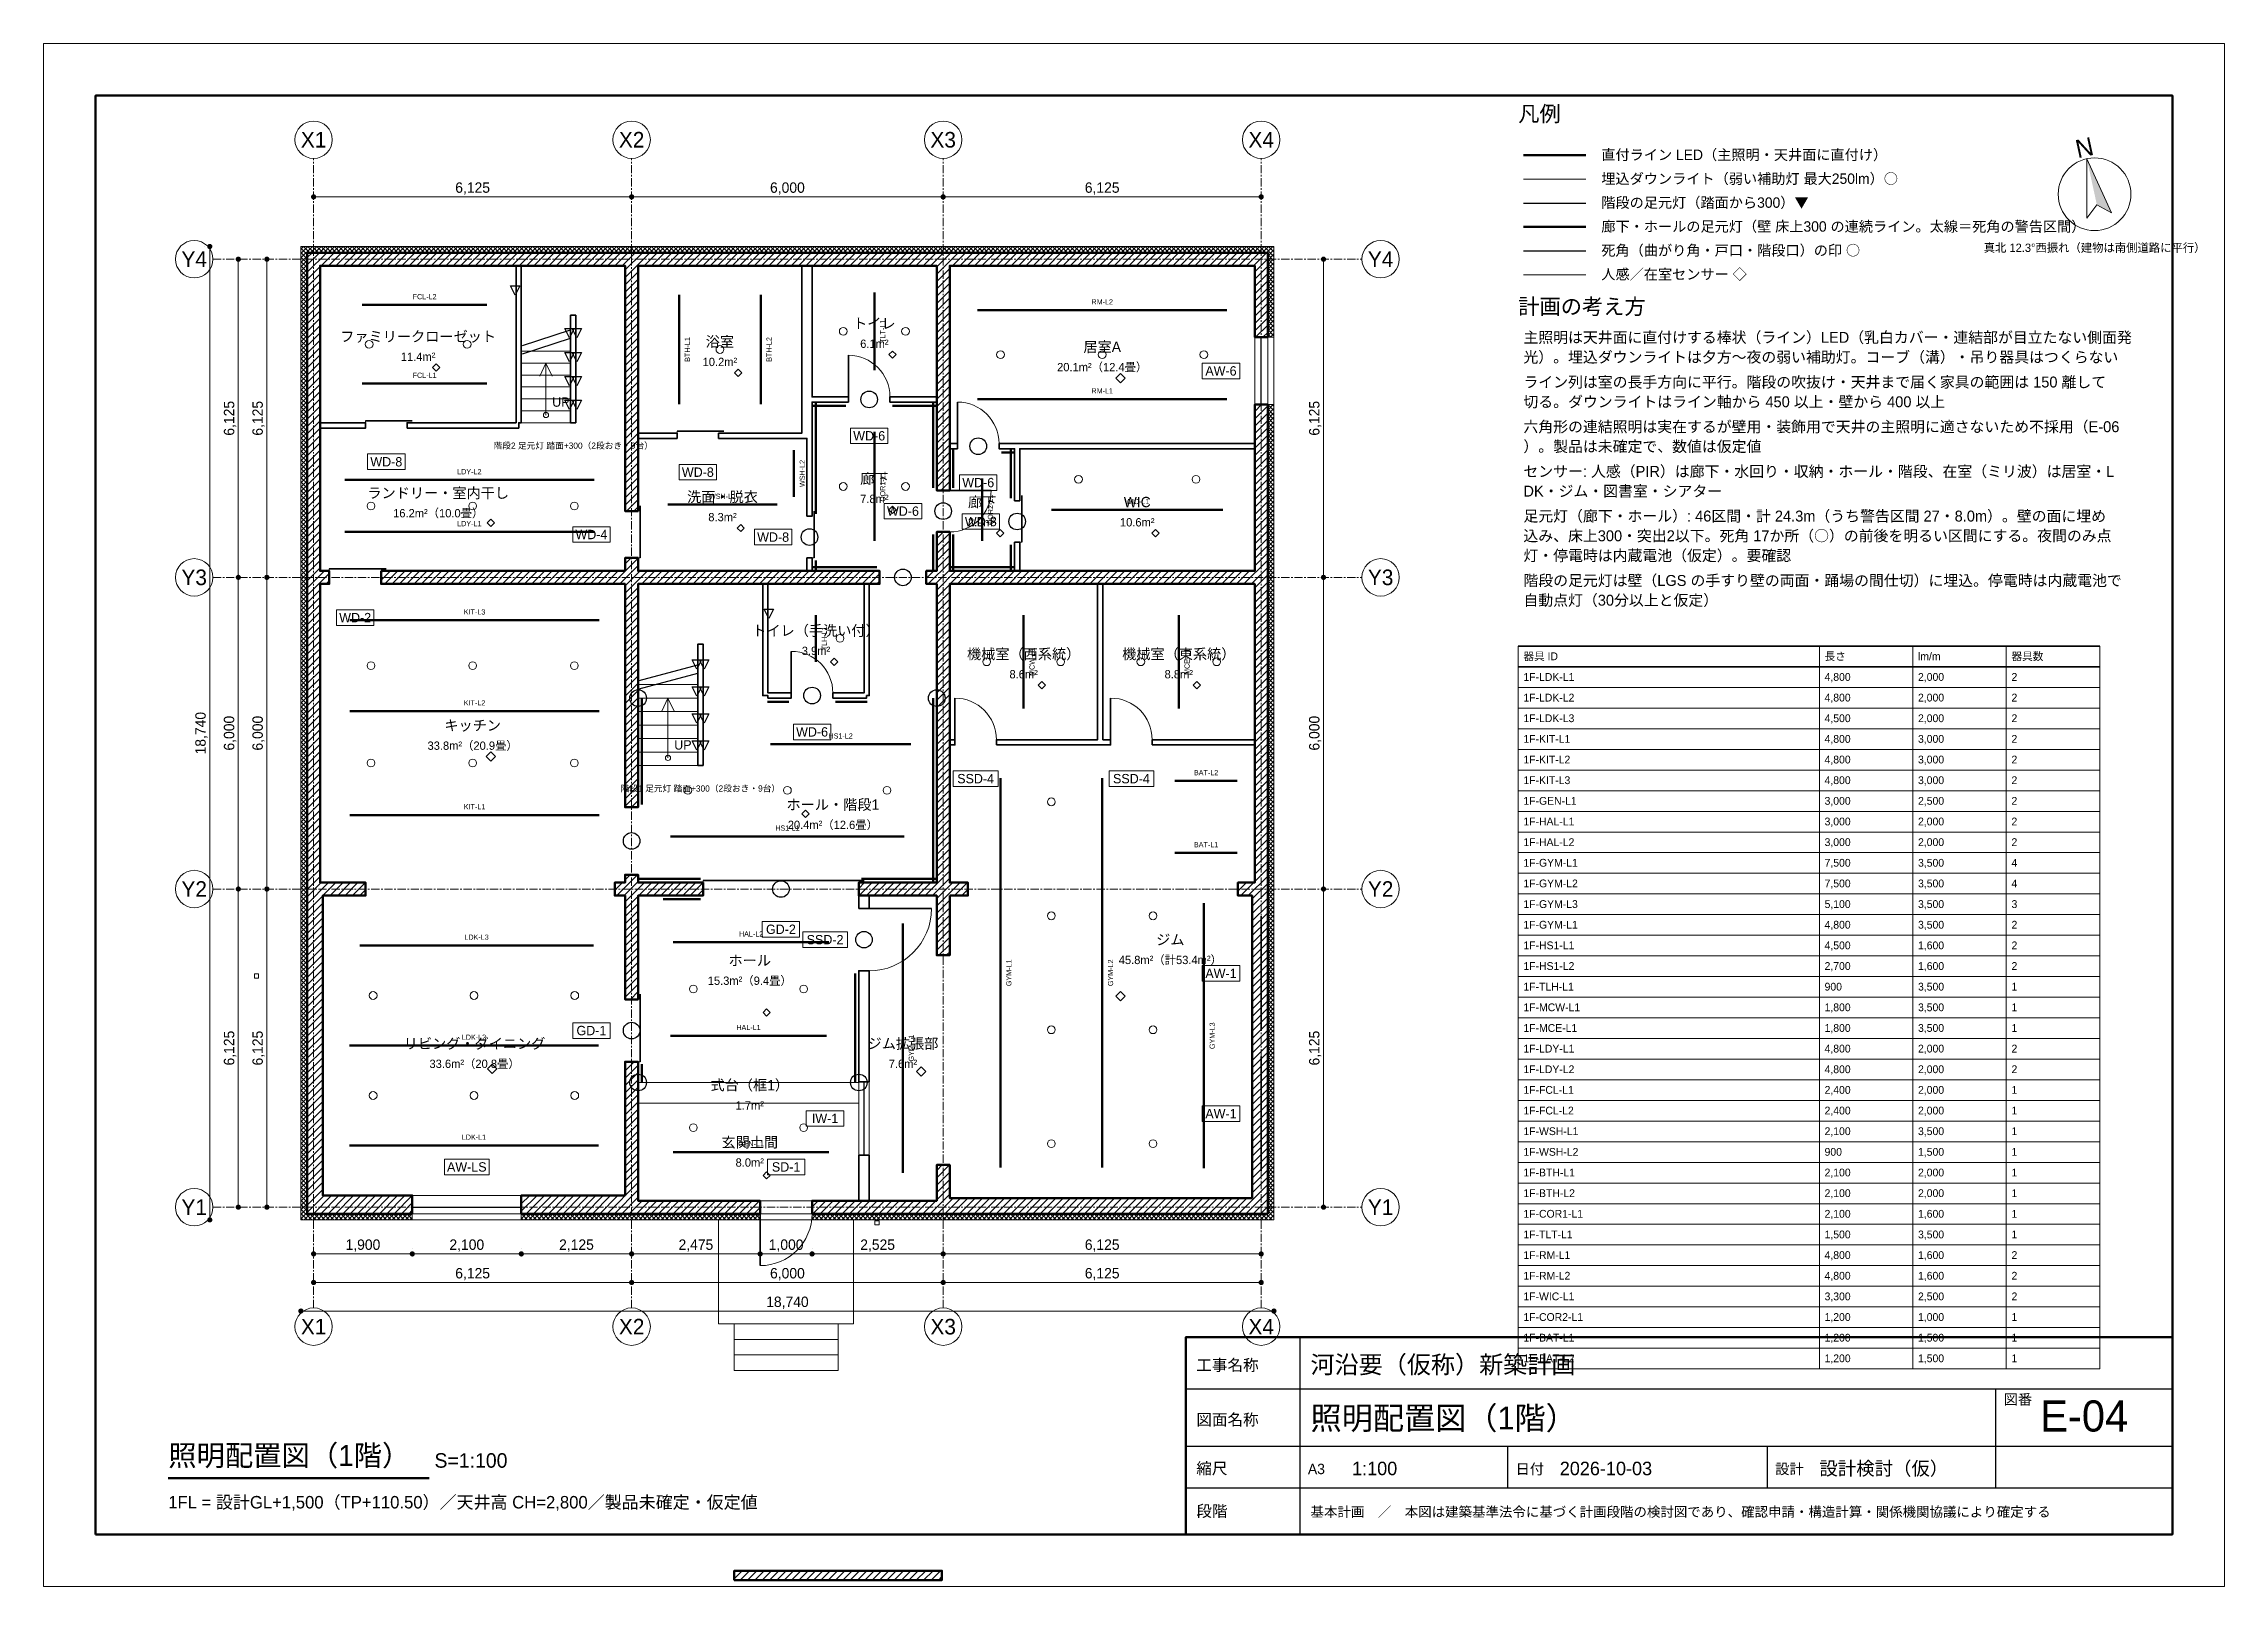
# Model space of a CAD drawing. Header units: millimetres. Extents: x 0 to 42000, y -22900 to 29700.
# Drawn here: x 0 to 42000, y 0 to 29700 of the extents above; entities that cross this region are included whole.
import ezdxf
from ezdxf.enums import TextEntityAlignment as Align

# ---------------------------------------------------------------- set-up
doc = ezdxf.new("R2010")
doc.units = ezdxf.units.MM
doc.header["$LTSCALE"] = 50
doc.linetypes.add('CENTER', pattern=[5.08, 3.175, -0.635, 0.635, -0.635])
for name, color, linetype, lineweight in [('A-CUT', 7, 'Continuous', 50), ('A-CUT-HATCH', 8, 'Continuous', 9), ('A-CUT-INS', 9, 'Continuous', 9), ('A-CUT-LGS', 7, 'Continuous', 35), ('A-DIMS', 7, 'Continuous', 13), ('A-DOOR', 5, 'Continuous', 18), ('A-GLAZ', 5, 'Continuous', 18), ('A-GRID', 1, 'CENTER', 13), ('A-GRID-SYMB', 7, 'Continuous', 18), ('A-HIDDEN', 8, 'Continuous', 13), ('A-ROOM', 7, 'Continuous', 18), ('A-STRS', 7, 'Continuous', 18), ('A-SYMB', 7, 'Continuous', 18), ('A-TEXT', 7, 'Continuous', 18), ('A-VIS', 7, 'Continuous', 18), ('E-FOOT', 6, 'Continuous', 25), ('E-FOOTL', 6, 'Continuous', 50), ('E-LINE', 4, 'Continuous', 70), ('E-LITE', 7, 'Continuous', 18), ('E-SENS', 3, 'Continuous', 18), ('E-WARN', 1, 'Continuous', 25), ('G-FRAME', 7, 'Continuous', 70), ('G-TABLE', 7, 'Continuous', 18), ('G-TITLE', 7, 'Continuous', 25)]:
    doc.layers.add(name, color=color, linetype=linetype, lineweight=lineweight)
doc.styles.add('JP', font='ipag.ttf')
doc.dimstyles.new('JIS', dxfattribs={"dimscale": 100, "dimtxt": 2, "dimasz": 1, "dimexe": 1, "dimexo": 1, "dimgap": 0.6, "dimtad": 1, "dimdec": 0, "dimtxsty": 'JP', "dimblk": 'DOT', "dimcen": 2.5, "dimclrd": 7, "dimclre": 7, "dimclrt": 7, "dimazin": 3, "dimtfac": 1, "dimtmove": 0, "dimatfit": 3, "dimlwd": 13, "dimlwe": 13})

# ---------------------------------------------------------------- blocks, each defined once
blk = doc.blocks.new('_DOT')
at = {"color": 0, "linetype": 'BYBLOCK'}
blk.add_line((-0.5, 0), (-1, 0), dxfattribs=at)
at = {"color": 0, "linetype": 'BYBLOCK', "const_width": 0.5}
blk.add_lwpolyline([(-0.25, 0, 1), (0.25, 0, 1)], format="xyb", close=True, dxfattribs=at)

msp = doc.modelspace()

# ---------------------------------------------------------------- hatches: boundary and pattern name
at = {"layer": 'A-CUT-HATCH'}
h = msp.add_hatch(dxfattribs=at)
h.set_pattern_fill('ANSI31', scale=31.496)
h.paths.add_polyline_path([(5075, 25425), (5075, 25675), (23575, 25675), (23575, 25425), (23575, 24050), (23325, 24050), (23325, 25425), (17450, 25425), (17450, 21100), (17200, 21100), (17200, 25425), (11450, 25425), (11450, 20700), (11200, 20700), (11200, 25425), (5325, 25425), (5325, 19550), (5500, 19550), (5500, 19300), (5325, 19300), (5325, 13550), (6200, 13550), (6200, 13300), (5375, 13300), (5375, 7525), (7100, 7525), (7100, 7425), (7100, 7175), (5075, 7175), (5075, 7425), (5075, 7525)])
h.paths.add_polyline_path([(17450, 13300), (17450, 12150), (17200, 12150), (17200, 13300), (15700, 13300), (15700, 13550), (17200, 13550), (17200, 19300), (17000, 19300), (17000, 19550), (17200, 19550), (17200, 20300), (17450, 20300), (17450, 19550), (23325, 19550), (23325, 22750), (23575, 22750), (23575, 12900), (23575, 10700), (23575, 10200), (23575, 8000), (23575, 7475), (23575, 7425), (23575, 7175), (14800, 7175), (14800, 7425), (17200, 7425), (17200, 8115), (17450, 8115), (17450, 7475), (23275, 7475), (23275, 8000), (23275, 10200), (23275, 10700), (23275, 12900), (23275, 13300), (23000, 13300), (23000, 13550), (23325, 13550), (23325, 19300), (17450, 19300), (17450, 13550), (17800, 13550), (17800, 13300)])
h.paths.add_polyline_path([(13300, 120), (13300, 300), (17300, 300), (17300, 120)])
h.paths.add_polyline_path([(6500, 19550), (11200, 19550), (11200, 19800), (11450, 19800), (11450, 19550), (16100, 19550), (16100, 19300), (11450, 19300), (11450, 15000), (11200, 15000), (11200, 19300), (6500, 19300)])
h.paths.add_polyline_path([(9200, 7175), (9200, 7425), (9200, 7525), (11200, 7525), (11200, 10100), (11450, 10100), (11450, 7425), (13800, 7425), (13800, 7175)])
h.paths.add_polyline_path([(12700, 13550), (12700, 13300), (11450, 13300), (11450, 11300), (11200, 11300), (11200, 13300), (11000, 13300), (11000, 13550), (11200, 13550), (11200, 13700), (11450, 13700), (11450, 13550)])
at = {"layer": 'A-CUT-INS'}
h = msp.add_hatch(dxfattribs=at)
h.set_pattern_fill('ANSI37', scale=18.89764)
h.paths.add_polyline_path([(4955, 25675), (4955, 25795), (23695, 25795), (23695, 25675), (23695, 24050), (23575, 24050), (23575, 25675), (5075, 25675), (5075, 7175), (7100, 7175), (7100, 7055), (4955, 7055), (4955, 7175)])
h.paths.add_polyline_path([(14800, 7175), (23575, 7175), (23575, 8000), (23575, 10200), (23575, 10700), (23575, 12900), (23575, 22750), (23695, 22750), (23695, 12900), (23695, 10700), (23695, 10200), (23695, 8000), (23695, 7175), (23695, 7055), (14800, 7055)])
h.paths.add_polyline_path([(13800, 7175), (13800, 7055), (9200, 7055), (9200, 7175)])
at = {"layer": 'A-SYMB'}
msp.add_hatch(color=7, dxfattribs=at).paths.add_polyline_path([(39351.1, 27484), (39544.7, 26594.8), (39828.7, 26441.7)])

# ---------------------------------------------------------------- linework, layer by layer
at = {"layer": 'A-CUT'}
for points in [[(5075, 25425), (5075, 25675), (23575, 25675), (23575, 25425), (23575, 24050), (23325, 24050), (23325, 25425), (17450, 25425), (17450, 21100), (17200, 21100), (17200, 25425), (11450, 25425), (11450, 20700), (11200, 20700), (11200, 25425), (5325, 25425), (5325, 19550), (5500, 19550), (5500, 19300), (5325, 19300), (5325, 13550), (6200, 13550), (6200, 13300), (5375, 13300), (5375, 7525), (7100, 7525), (7100, 7425), (7100, 7175), (5075, 7175), (5075, 7425), (5075, 7525), (5075, 25425)], [(17450, 13300), (17450, 12150), (17200, 12150), (17200, 13300), (15700, 13300), (15700, 13550), (17200, 13550), (17200, 19300), (17000, 19300), (17000, 19550), (17200, 19550), (17200, 20300), (17450, 20300), (17450, 19550), (23325, 19550), (23325, 22750), (23575, 22750), (23575, 12900), (23575, 10700), (23575, 10200), (23575, 8000), (23575, 7475), (23575, 7425), (23575, 7175), (14800, 7175), (14800, 7425), (17200, 7425), (17200, 8115), (17450, 8115), (17450, 7475), (23275, 7475), (23275, 8000), (23275, 10200), (23275, 10700), (23275, 12900), (23275, 13300), (23000, 13300), (23000, 13550), (23325, 13550), (23325, 19300), (17450, 19300), (17450, 13550), (17800, 13550), (17800, 13300), (17450, 13300)], [(6500, 19550), (11200, 19550), (11200, 19800), (11450, 19800), (11450, 19550), (16100, 19550), (16100, 19300), (11450, 19300), (11450, 15000), (11200, 15000), (11200, 19300), (6500, 19300), (6500, 19550)], [(12700, 13550), (12700, 13300), (11450, 13300), (11450, 11300), (11200, 11300), (11200, 13300), (11000, 13300), (11000, 13550), (11200, 13550), (11200, 13700), (11450, 13700), (11450, 13550), (12700, 13550)], [(9200, 7175), (9200, 7425), (9200, 7525), (11200, 7525), (11200, 10100), (11450, 10100), (11450, 7425), (13800, 7425), (13800, 7175), (9200, 7175)], [(13300, 120), (13300, 300), (17300, 300), (17300, 120), (13300, 120)]]:
    msp.add_lwpolyline(points, dxfattribs=at)
at = {"layer": 'A-CUT-LGS', "lineweight": 18}
for points in [[(4955, 25675), (4955, 25795), (23695, 25795), (23695, 25675), (23695, 24050), (23575, 24050), (23575, 25675), (5075, 25675), (5075, 7175), (7100, 7175), (7100, 7055), (4955, 7055), (4955, 7175), (4955, 25675)], [(14800, 7175), (23575, 7175), (23575, 8000), (23575, 10200), (23575, 10700), (23575, 12900), (23575, 22750), (23695, 22750), (23695, 12900), (23695, 10700), (23695, 10200), (23695, 8000), (23695, 7175), (23695, 7055), (14800, 7055), (14800, 7175)], [(13800, 7175), (13800, 7055), (9200, 7055), (9200, 7175), (13800, 7175)]]:
    msp.add_lwpolyline(points, dxfattribs=at)
at = {"layer": 'A-CUT-LGS'}
for points in [[(7000, 22300), (7000, 22400), (9100, 22400), (9100, 25425), (9200, 25425), (9200, 22400), (9150, 22400), (9150, 22300), (7000, 22300)], [(14700, 20600), (14700, 22100), (13000, 22100), (13000, 22200), (14600, 22200), (14600, 25425), (14800, 25425), (14800, 22900), (15500, 22900), (15500, 22800), (14800, 22800), (14800, 22150), (14800, 20600), (14700, 20600)], [(10150, 22400), (10150, 24470), (10250, 24470), (10250, 22400), (10150, 22400)], [(16300, 22800), (16300, 22900), (17200, 22900), (17200, 22800), (16300, 22800)], [(5325, 22300), (5325, 22400), (6200, 22400), (6200, 22300), (5325, 22300)], [(12200, 22100), (11450, 22100), (11450, 22200), (12200, 22200), (12200, 22100)], [(17450, 21900), (17450, 22000), (17600, 22000), (17600, 21900), (17450, 21900)], [(23325, 22000), (23325, 21900), (18800, 21900), (18800, 20900), (18700, 20900), (18700, 21900), (18400, 21900), (18400, 22000), (23325, 22000)], [(14700, 19550), (14700, 19800), (14800, 19800), (14800, 19550), (14700, 19550)], [(18700, 19550), (18700, 20100), (18800, 20100), (18800, 19550), (18700, 19550)], [(13950, 17100), (13950, 17150), (13850, 17150), (13850, 19300), (13950, 19300), (13950, 17200), (14400, 17200), (14400, 17100), (13950, 17100)], [(15200, 17100), (15200, 17200), (15800, 17200), (15800, 19300), (15900, 19300), (15900, 17150), (15850, 17150), (15850, 17100), (15200, 17100)], [(18350, 16200), (18350, 16300), (20300, 16300), (20300, 19300), (20400, 19300), (20400, 16300), (20550, 16300), (20550, 16200), (18350, 16200)], [(12700, 15800), (12600, 15800), (12600, 18140), (12700, 18140), (12700, 15800)], [(17450, 16200), (17450, 16300), (17550, 16300), (17550, 16200), (17450, 16200)], [(21350, 16200), (21350, 16300), (23325, 16300), (23325, 16200), (21350, 16200)], [(15700, 13050), (15700, 13300), (15900, 13300), (15900, 13050), (15700, 13050)], [(15700, 9715), (15700, 11850), (15900, 11850), (15900, 9715), (15700, 9715)], [(15700, 7425), (15700, 8300), (15900, 8300), (15900, 7425), (15700, 7425)]]:
    msp.add_lwpolyline(points, dxfattribs=at)
at = {"layer": 'A-DOOR', "lineweight": 35}
for p, q in [((15500, 22900), (15500, 23700)), ((17600, 22000), (17600, 22800)), ((17450, 21100), (18250, 21100)), ((14400, 17200), (14400, 18000)), ((17550, 16300), (17550, 17100)), ((20550, 16300), (20550, 17100)), ((15900, 13050), (17100, 13050)), ((13800, 7175), (13800, 6175))]:
    msp.add_line(p, q, dxfattribs=at)
at = {"layer": 'A-DOOR'}
for p, q in [((6200, 22440), (6200, 22300)), ((12200, 22240), (12200, 22100)), ((11490, 19800), (11200, 19800)), ((14840, 19800), (14700, 19800)), ((18840, 20100), (18700, 20100)), ((5500, 19590), (5500, 19300)), ((12700, 13590), (12700, 13300)), ((11490, 10100), (11200, 10100))]:
    msp.add_line(p, q, dxfattribs=at)
at = {"layer": 'A-DOOR', "lineweight": 35}
for points in [[(6200, 22440), (7100, 22440)], [(12200, 22240), (13100, 22240)], [(18840, 20100), (18840, 21000)], [(11490, 19800), (11490, 20800)], [(14840, 19800), (14840, 20700)], [(5500, 19590), (6600, 19590)], [(12700, 13590), (15800, 13590)], [(11490, 10100), (11490, 11400)]]:
    msp.add_lwpolyline(points, dxfattribs=at)
at = {"layer": 'A-DOOR'}
for points in [[(4060, 11710), (4060, 11790), (4140, 11790), (4140, 11710), (4060, 11710)], [(16010, 6960), (16010, 7040), (16090, 7040), (16090, 6960), (16010, 6960)]]:
    msp.add_lwpolyline(points, dxfattribs=at)
for centre, radius, start, end in [((15500, 22900), 800, 0, 90), ((17600, 22000), 800, 0, 90), ((17450, 21100), 800, 270, 0), ((14400, 17200), 800, 0, 90), ((17550, 16300), 800, 0, 90), ((20550, 16300), 800, 0, 90), ((15900, 13050), 1200, 270, 0), ((13800, 7175), 1000, 270, 0)]:
    msp.add_arc(centre, radius, start, end, dxfattribs=at)
at = {"layer": 'A-GLAZ', "lineweight": 25}
for points in [[(23450, 22750), (23450, 24050)], [(15800, 8300), (15800, 9715)], [(7100, 7300), (9200, 7300)]]:
    msp.add_lwpolyline(points, dxfattribs=at)
at = {"layer": 'A-GRID'}
for p, q in [((5200, 5360), (5200, 27490)), ((11325, 5360), (11325, 27490)), ((17325, 5360), (17325, 27490)), ((23450, 5360), (23450, 27490)), ((3260, 25550), (25390, 25550)), ((3260, 19425), (25390, 19425)), ((3260, 13425), (25390, 13425)), ((3260, 7300), (25390, 7300))]:
    msp.add_line(p, q, dxfattribs=at)
at = {"layer": 'A-GRID-SYMB'}
for centre in [(5200, 27850), (11325, 27850), (17325, 27850), (23450, 27850), (2900, 25550), (25750, 25550), (2900, 19425), (25750, 19425), (2900, 13425), (25750, 13425), (2900, 7300), (25750, 7300), (5200, 5000), (11325, 5000), (17325, 5000), (23450, 5000)]:
    msp.add_circle(centre, 360, dxfattribs=at)
at = {"layer": 'A-HIDDEN', "lineweight": 35}
for p, q in [((23450, 10700), (23450, 12900)), ((23450, 8000), (23450, 10200))]:
    msp.add_line(p, q, dxfattribs=at)
at = {"layer": 'A-STRS', "lineweight": 25}
for p, q in [((9220, 23890), (10150, 24190)), ((9220, 23730), (10150, 24030)), ((11470, 17440), (12600, 17740)), ((11470, 17280), (12600, 17580))]:
    msp.add_line(p, q, dxfattribs=at)
at = {"layer": 'A-STRS'}
for points in [[(9200, 23780), (10150, 23780), (10150, 23550), (9200, 23550), (9200, 23780)], [(9200, 23550), (10150, 23550), (10150, 23320), (9200, 23320), (9200, 23550)], [(9555, 23300), (9675, 23550), (9795, 23300)], [(9675, 22550), (9675, 23550)], [(9200, 23320), (10150, 23320), (10150, 23090), (9200, 23090), (9200, 23320)], [(9200, 23090), (10150, 23090), (10150, 22860), (9200, 22860), (9200, 23090)], [(9200, 22860), (10150, 22860), (10150, 22630), (9200, 22630), (9200, 22860)], [(9200, 22630), (10150, 22630), (10150, 22400), (9200, 22400), (9200, 22630)], [(11450, 17360), (12600, 17360), (12600, 17100), (11450, 17100), (11450, 17360)], [(11450, 17100), (12600, 17100), (12600, 16840), (11450, 16840), (11450, 17100)], [(11450, 16840), (12600, 16840), (12600, 16580), (11450, 16580), (11450, 16840)], [(11905, 16850), (12025, 17100), (12145, 16850)], [(12025, 15950), (12025, 17100)], [(11450, 16580), (12600, 16580), (12600, 16320), (11450, 16320), (11450, 16580)], [(11450, 16320), (12600, 16320), (12600, 16060), (11450, 16060), (11450, 16320)], [(11450, 16060), (12600, 16060), (12600, 15800), (11450, 15800), (11450, 16060)], [(13000, 5055), (13000, 7055), (13800, 7055), (14800, 7055), (15600, 7055), (15600, 5055), (13000, 5055)], [(13300, 4755), (13300, 5055), (15300, 5055), (15300, 4755), (13300, 4755)], [(13300, 4455), (13300, 4755), (15300, 4755), (15300, 4455), (13300, 4455)], [(13300, 4155), (13300, 4455), (15300, 4455), (15300, 4155), (13300, 4155)]]:
    msp.add_lwpolyline(points, dxfattribs=at)
for centre in [(9675, 22550), (12025, 15950)]:
    msp.add_circle(centre, 50, dxfattribs=at)
at = {"layer": 'A-SYMB', "lineweight": 50}
msp.add_line((2400, 2080), (7428, 2080), dxfattribs=at)
at = {"layer": 'A-SYMB'}
msp.add_lwpolyline([(39351.1, 27484), (39349.9, 26337.5), (39544.7, 26594.8), (39828.7, 26441.7)], close=True, dxfattribs=at)
msp.add_circle((39500, 26800), 700, dxfattribs=at)
at = {"layer": 'A-TEXT'}
for points in [[(22314.2, 23250), (23035.8, 23250), (23035.8, 23550), (22314.2, 23550)], [(15539.2, 22000), (16260.8, 22000), (16260.8, 22300), (15539.2, 22300)], [(6239.2, 21500), (6960.8, 21500), (6960.8, 21800), (6239.2, 21800)], [(12239.2, 21300), (12960.8, 21300), (12960.8, 21600), (12239.2, 21600)], [(17639.2, 21100), (18360.8, 21100), (18360.8, 21400), (17639.2, 21400)], [(16189.2, 20550), (16910.8, 20550), (16910.8, 20850), (16189.2, 20850)], [(17689.2, 20350), (18410.8, 20350), (18410.8, 20650), (17689.2, 20650)], [(10189.2, 20100), (10910.8, 20100), (10910.8, 20400), (10189.2, 20400)], [(13689.2, 20050), (14410.8, 20050), (14410.8, 20350), (13689.2, 20350)], [(5639.2, 18500), (6360.8, 18500), (6360.8, 18800), (5639.2, 18800)], [(14439.2, 16300), (15160.8, 16300), (15160.8, 16600), (14439.2, 16600)], [(17519, 15400), (18381, 15400), (18381, 15700), (17519, 15700)], [(20519, 15400), (21381, 15400), (21381, 15700), (20519, 15700)], [(13839.2, 12500), (14560.8, 12500), (14560.8, 12800), (13839.2, 12800)], [(14619, 12300), (15481, 12300), (15481, 12600), (14619, 12600)], [(22314.2, 11650), (23035.8, 11650), (23035.8, 11950), (22314.2, 11950)], [(10189.2, 10550), (10910.8, 10550), (10910.8, 10850), (10189.2, 10850)], [(22314.2, 8950), (23035.8, 8950), (23035.8, 9250), (22314.2, 9250)], [(14689.2, 8857.5), (15410.8, 8857.5), (15410.8, 9157.5), (14689.2, 9157.5)], [(7719, 7925), (8581, 7925), (8581, 8225), (7719, 8225)], [(13939.2, 7925), (14660.8, 7925), (14660.8, 8225), (13939.2, 8225)]]:
    msp.add_lwpolyline(points, close=True, dxfattribs=at)
at = {"layer": 'A-VIS'}
for points in [[(23325, 22750), (23325, 24050), (23575, 24050), (23575, 22750), (23325, 22750)], [(23575, 22750), (23575, 24050), (23695, 24050), (23695, 22750), (23575, 22750)], [(15700, 9700.5), (15700, 9700), (11450, 9700), (11450, 9700.5)], [(11450, 9300), (11450, 9700), (15700, 9700), (15700, 9300), (11450, 9300)], [(15700, 8300), (15700, 9715), (15900, 9715), (15900, 8300), (15700, 8300)], [(14800, 7425), (13800, 7425), (11450, 7425), (11450, 9300), (15700, 9300), (15700, 8300), (15700, 7425), (14800, 7425)], [(7100, 7175), (7100, 7425), (7100, 7525), (9200, 7525), (9200, 7425), (9200, 7175), (7100, 7175)], [(7100, 7055), (7100, 7175), (9200, 7175), (9200, 7055), (7100, 7055)], [(13800, 7424.5), (13800, 7425), (14800, 7425), (14800, 7424.5)], [(14800, 7175.5), (14800, 7175), (13800, 7175), (13800, 7175.5)], [(13800, 7174.5), (13800, 7175), (14800, 7175), (14800, 7174.5)], [(14800, 7055.5), (14800, 7055), (13800, 7055), (13800, 7055.5)]]:
    msp.add_lwpolyline(points, dxfattribs=at)
at = {"layer": 'E-FOOT'}
msp.add_line((28500, 26630), (29700, 26630), dxfattribs=at)
for points in [[(8990, 25037.5), (9170, 25037.5), (9080, 24857.5)], [(10040, 24215), (10220, 24215), (10130, 24035)], [(10180, 24215), (10360, 24215), (10270, 24035)], [(10040, 23755), (10220, 23755), (10130, 23575)], [(10180, 23755), (10360, 23755), (10270, 23575)], [(10040, 23295), (10220, 23295), (10130, 23115)], [(10180, 23295), (10360, 23295), (10270, 23115)], [(10040, 22835), (10220, 22835), (10130, 22655)], [(10180, 22835), (10360, 22835), (10270, 22655)], [(13880, 18810), (14060, 18810), (13970, 18630)], [(12490, 17840), (12670, 17840), (12580, 17660)], [(12630, 17840), (12810, 17840), (12720, 17660)], [(12490, 17320), (12670, 17320), (12580, 17140)], [(12630, 17320), (12810, 17320), (12720, 17140)], [(12490, 16800), (12670, 16800), (12580, 16620)], [(12630, 16800), (12810, 16800), (12720, 16620)], [(12490, 16280), (12670, 16280), (12580, 16100)], [(12630, 16280), (12810, 16280), (12720, 16100)]]:
    msp.add_lwpolyline(points, close=True, dxfattribs=at)
at = {"layer": 'E-FOOTL'}
msp.add_line((28500, 26170), (29700, 26170), dxfattribs=at)
at = {"layer": 'E-FOOTL', "lineweight": 50}
for points in [[(14800, 22730), (15202, 22730)], [(14870, 20898), (14870, 22800)], [(16598, 22730), (17200, 22730)], [(17130, 21388), (17130, 22800)], [(18630, 21198), (18630, 21900)], [(17520, 21388), (17520, 21518)], [(17130, 19798), (17130, 20012)], [(17520, 19550), (17520, 20012)], [(18630, 19550), (18630, 19802)], [(15009, 19620), (15811, 19620)], [(17450, 19620), (18700, 19620)], [(13942, 17030), (14102, 17030)], [(15498, 17030), (15858, 17030)], [(11520, 15291), (11520, 16500)], [(17130, 13550), (17130, 16500)], [(11836, 13620), (12406, 13620)], [(15994, 13620), (17200, 13620)], [(11930, 13230), (12406, 13230)], [(15630, 10300), (15630, 11556)]]:
    msp.add_lwpolyline(points, dxfattribs=at)
at = {"layer": 'E-FOOTL', "lineweight": 100}
for points in [[(15202, 22730), (15450, 22730)], [(16350, 22730), (16598, 22730)], [(17520, 21518), (17520, 21900)], [(18450, 21830), (18698, 21830)], [(17130, 21150), (17130, 21388)], [(17520, 21150), (17520, 21388)], [(18630, 20950), (18630, 21198)], [(14870, 20650), (14870, 20898)], [(17130, 20012), (17130, 20250)], [(17520, 20012), (17520, 20250)], [(14870, 19550), (14870, 19750)], [(17130, 19550), (17130, 19798)], [(18630, 19802), (18630, 20050)], [(14800, 19620), (15009, 19620)], [(15811, 19620), (16050, 19620)], [(11520, 16500), (11520, 17100)], [(14102, 17030), (14350, 17030)], [(15250, 17030), (15498, 17030)], [(17130, 16500), (17130, 17100)], [(11520, 15050), (11520, 15291)], [(11450, 13620), (11836, 13620)], [(12406, 13620), (12650, 13620)], [(15750, 13620), (15994, 13620)], [(12406, 13230), (12650, 13230)], [(15630, 11556), (15630, 11800)], [(15630, 9700), (15630, 10300)], [(11520, 9700), (11520, 10050)]]:
    msp.add_lwpolyline(points, dxfattribs=at)
at = {"layer": 'E-LINE'}
msp.add_line((28500, 27550), (29700, 27550), dxfattribs=at)
at = {"layer": 'E-LINE', "lineweight": 70}
for points in [[(12238, 22762), (12238, 24862)], [(13812, 22762), (13812, 24862)], [(16000, 23412), (16000, 24912)], [(6138, 24669), (8538, 24669)], [(17988, 24569), (22788, 24569)], [(6138, 23156), (8538, 23156)], [(17988, 22856), (22788, 22856)], [(14450, 20975), (14450, 21875)], [(16000, 20125), (16000, 22225)], [(5800, 21300), (10600, 21300)], [(18075, 20125), (18075, 21325)], [(12025, 20825), (14125, 20825)], [(19412, 20725), (22712, 20725)], [(5800, 20300), (10600, 20300)], [(5900, 18600), (10700, 18600)], [(14875, 17800), (14875, 18700)], [(18875, 16900), (18875, 18700)], [(21862, 16900), (21862, 18700)], [(5900, 16850), (10700, 16850)], [(14000, 16212), (16700, 16212)], [(18429, 8062), (18429, 15562)], [(20388, 8062), (20388, 15562)], [(21788, 15506), (22988, 15506)], [(5900, 14850), (10700, 14850)], [(12075, 14438), (16575, 14438)], [(21788, 14119), (22988, 14119)], [(22346, 8050), (22346, 13150)], [(16550, 7962), (16550, 12762)], [(6088, 12338), (10588, 12338)], [(12125, 12400), (15125, 12400)], [(12075, 10600), (15075, 10600)], [(5888, 10412), (10688, 10412)], [(5888, 8488), (10688, 8488)], [(12125, 8362), (15125, 8362)]]:
    msp.add_lwpolyline(points, dxfattribs=at)
at = {"layer": 'E-LITE'}
msp.add_line((28500, 27090), (29700, 27090), dxfattribs=at)
for centre in [(6268.8, 23912.5), (8156.2, 23912.5), (15400, 24162.5), (16600, 24162.5), (13025, 23812.5), (18429.2, 23712.5), (20387.5, 23712.5), (22345.8, 23712.5), (15400, 21175), (16600, 21175), (19931.2, 21312.5), (22193.8, 21312.5), (6304.2, 20800), (8262.5, 20800), (10220.8, 20800), (15337.5, 18250), (6304.2, 17725), (8262.5, 17725), (10220.8, 17725), (18162.5, 17800), (19587.5, 17800), (21130.8, 17800), (22593.2, 17800), (6304.2, 15850), (8262.5, 15850), (10220.8, 15850), (12408.3, 15325), (14325, 15325), (16241.7, 15325), (19408.5, 15103.1), (19408.5, 12909.4), (21367, 12909.4), (6345.8, 11375), (8287.5, 11375), (10229.2, 11375), (12512.5, 11500), (14637.5, 11500), (19408.5, 10715.6), (21367, 10715.6), (6345.8, 9450), (8287.5, 9450), (10229.2, 9450), (12512.5, 8830.8), (14637.5, 8830.8), (19408.5, 8521.9), (21367, 8521.9)]:
    msp.add_circle(centre, 75, dxfattribs=at)
at = {"layer": 'E-SENS'}
msp.add_line((28500, 25250), (29700, 25250), dxfattribs=at)
for points in [[(7562.5, 23532.5), (7632.5, 23462.5), (7562.5, 23392.5), (7492.5, 23462.5)], [(16350, 23782.5), (16420, 23712.5), (16350, 23642.5), (16280, 23712.5)], [(13375, 23432.5), (13445, 23362.5), (13375, 23292.5), (13305, 23362.5)], [(20737.5, 23352.5), (20827.5, 23262.5), (20737.5, 23172.5), (20647.5, 23262.5)], [(16350, 20795), (16420, 20725), (16350, 20655), (16280, 20725)], [(8612.5, 20545), (8682.5, 20475), (8612.5, 20405), (8542.5, 20475)], [(13425, 20445), (13495, 20375), (13425, 20305), (13355, 20375)], [(18425, 20345), (18495, 20275), (18425, 20205), (18355, 20275)], [(21412.5, 20345), (21482.5, 20275), (21412.5, 20205), (21342.5, 20275)], [(15225, 17870), (15295, 17800), (15225, 17730), (15155, 17800)], [(19225, 17420), (19295, 17350), (19225, 17280), (19155, 17350)], [(22212.5, 17420), (22282.5, 17350), (22212.5, 17280), (22142.5, 17350)], [(8612.5, 16065), (8702.5, 15975), (8612.5, 15885), (8522.5, 15975)], [(14675, 14945), (14745, 14875), (14675, 14805), (14605, 14875)], [(20737.5, 11452.5), (20827.5, 11362.5), (20737.5, 11272.5), (20647.5, 11362.5)], [(13925, 11120), (13995, 11050), (13925, 10980), (13855, 11050)], [(8637.5, 10052.5), (8727.5, 9962.5), (8637.5, 9872.5), (8547.5, 9962.5)], [(16900, 10002.5), (16990, 9912.5), (16900, 9822.5), (16810, 9912.5)], [(13925, 7982.5), (13995, 7912.5), (13925, 7842.5), (13855, 7912.5)]]:
    msp.add_lwpolyline(points, close=True, dxfattribs=at)
at = {"layer": 'E-WARN'}
msp.add_line((28500, 25710), (29700, 25710), dxfattribs=at)
for centre in [(15900, 22850), (18000, 21950), (17325, 20700), (17325, 20700), (18750, 20500), (14750, 20200), (16550, 19425), (11450, 17100), (14800, 17150), (17200, 17100), (11325, 14350), (14200, 13425), (14200, 13425), (15800, 12450), (11325, 10700), (11450, 9700), (15700, 9700)]:
    msp.add_circle(centre, 160, dxfattribs=at)
at = {"layer": 'G-FRAME', "lineweight": 0}
msp.add_lwpolyline([(0, 0), (42000, 0), (42000, 29700), (0, 29700)], close=True, dxfattribs=at)
at = {"layer": 'G-FRAME'}
msp.add_lwpolyline([(1000, 1000), (41000, 1000), (41000, 28700), (1000, 28700)], close=True, dxfattribs=at)
at = {"layer": 'G-TABLE', "lineweight": 35}
for points in [[(28400, 18100), (39600, 18100)], [(28400, 17702.5), (39600, 17702.5)]]:
    msp.add_lwpolyline(points, dxfattribs=at)
at = {"layer": 'G-TABLE'}
for points in [[(28400, 18100), (28400, 4187.5)], [(34200, 18100), (34200, 4187.5)], [(36000, 18100), (36000, 4187.5)], [(37800, 18100), (37800, 4187.5)], [(39600, 18100), (39600, 4187.5)]]:
    msp.add_lwpolyline(points, dxfattribs=at)
at = {"layer": 'G-TABLE', "lineweight": 18}
for points in [[(28400, 17305), (39600, 17305)], [(28400, 16907.5), (39600, 16907.5)], [(28400, 16510), (39600, 16510)], [(28400, 16112.5), (39600, 16112.5)], [(28400, 15715), (39600, 15715)], [(28400, 15317.5), (39600, 15317.5)], [(28400, 14920), (39600, 14920)], [(28400, 14522.5), (39600, 14522.5)], [(28400, 14125), (39600, 14125)], [(28400, 13727.5), (39600, 13727.5)], [(28400, 13330), (39600, 13330)], [(28400, 12932.5), (39600, 12932.5)], [(28400, 12535), (39600, 12535)], [(28400, 12137.5), (39600, 12137.5)], [(28400, 11740), (39600, 11740)], [(28400, 11342.5), (39600, 11342.5)], [(28400, 10945), (39600, 10945)], [(28400, 10547.5), (39600, 10547.5)], [(28400, 10150), (39600, 10150)], [(28400, 9752.5), (39600, 9752.5)], [(28400, 9355), (39600, 9355)], [(28400, 8957.5), (39600, 8957.5)], [(28400, 8560), (39600, 8560)], [(28400, 8162.5), (39600, 8162.5)], [(28400, 7765), (39600, 7765)], [(28400, 7367.5), (39600, 7367.5)], [(28400, 6970), (39600, 6970)], [(28400, 6572.5), (39600, 6572.5)], [(28400, 6175), (39600, 6175)], [(28400, 5777.5), (39600, 5777.5)], [(28400, 5380), (39600, 5380)], [(28400, 4982.5), (39600, 4982.5)], [(28400, 4585), (39600, 4585)], [(28400, 4187.5), (39600, 4187.5)]]:
    msp.add_lwpolyline(points, dxfattribs=at)
at = {"layer": 'G-TITLE'}
for p, q in [((24200, 1000), (24200, 4800)), ((22000, 3800), (41000, 3800)), ((37600, 1900), (37600, 3800)), ((22000, 2700), (41000, 2700)), ((24200, 1900), (24200, 2700)), ((28200, 1900), (28200, 2700)), ((33200, 1900), (33200, 2700)), ((22000, 1900), (41000, 1900))]:
    msp.add_line(p, q, dxfattribs=at)
at = {"layer": 'G-TITLE', "lineweight": 50}
msp.add_lwpolyline([(22000, 1000), (41000, 1000), (41000, 4800), (22000, 4800)], close=True, dxfattribs=at)

# ---------------------------------------------------------------- texts
at = {"layer": 'A-GRID-SYMB', "style": 'JP'}
for s, p in [('X1', (5200, 27850)), ('X2', (11325, 27850)), ('X3', (17325, 27850)), ('X4', (23450, 27850)), ('Y4', (2900, 25550)), ('Y4', (25750, 25550)), ('Y3', (2900, 19425)), ('Y3', (25750, 19425)), ('Y2', (2900, 13425)), ('Y2', (25750, 13425)), ('Y1', (2900, 7300)), ('Y1', (25750, 7300)), ('X1', (5200, 5000)), ('X2', (11325, 5000)), ('X3', (17325, 5000)), ('X4', (23450, 5000))]:
    msp.add_text(s, height=300, dxfattribs=at).set_placement(p, align=Align.MIDDLE_CENTER)
at = {"layer": 'A-ROOM', "style": 'JP'}
for s, height, p in [('トイレ', 200, (16000, 24312.5)), ('ファミリークローゼット', 200, (7212.5, 24062.5)), ('浴室', 200, (13025, 23962.5)), ('6.1m²', 160, (16000, 23922.5)), ('居室A', 200, (20387.5, 23862.5)), ('11.4m²', 160, (7212.5, 23672.5)), ('10.2m²', 160, (13025, 23572.5)), ('20.1m²（12.4畳）', 160, (20387.5, 23472.5)), ('廊下', 200, (16000, 21325)), ('ランドリー・室内干し', 200, (7600, 21050)), ('洗面・脱衣', 200, (13075, 20975)), ('7.8m²', 160, (16000, 20935)), ('廊下', 200, (18075, 20875)), ('16.2m²（10.0畳）', 160, (7600, 20660)), ('8.3m²', 160, (13075, 20585)), ('WIC', 200, (21062.5, 20875)), ('2.9m²', 160, (18075, 20485)), ('10.6m²', 160, (21062.5, 20485)), ('トイレ（手洗い付）', 200, (14875, 18400)), ('3.9m²', 160, (14875, 18010)), ('機械室（西系統）', 200, (18875, 17950)), ('機械室（東系統）', 200, (21862.5, 17950)), ('8.6m²', 160, (18875, 17560)), ('8.8m²', 160, (21862.5, 17560)), ('キッチン', 200, (8262.5, 16575)), ('33.8m²（20.9畳）', 160, (8262.5, 16185)), ('ホール・階段1', 200, (15200, 15050)), ('20.4m²（12.6畳）', 160, (15200, 14660)), ('ジム', 200, (21700, 12450)), ('15.3m²（9.4畳）', 160, (13600, 11660)), ('ホール', 200, (13600, 12050)), ('45.8m²（計53.4m²）', 160, (21700, 12060)), ('リビング・ダイニング', 200, (8300, 10450)), ('ジム拡張部', 200, (16550, 10450)), ('33.6m²（20.8畳）', 160, (8300, 10060)), ('7.6m²', 160, (16550, 10060)), ('式台（框1）', 200, (13600, 9650)), ('1.7m²', 160, (13600, 9260)), ('玄関土間', 200, (13600, 8550)), ('8.0m²', 160, (13600, 8160))]:
    msp.add_text(s, height=height, dxfattribs=at).set_placement(p, align=Align.MIDDLE_CENTER)
at = {"layer": 'A-STRS', "style": 'JP'}
for p in [(9795, 22800), (12145, 16200)]:
    msp.add_text('UP', height=180, dxfattribs=at).set_placement(p, align=Align.MIDDLE_LEFT)
at = {"layer": 'A-SYMB', "style": 'JP'}
msp.add_text('N', height=350, rotation=12.27877, dxfattribs=at).set_placement((39304.3, 27699), align=Align.MIDDLE_CENTER)
msp.add_text('真北 12.3°西振れ（建物は南側道路に平行）', height=160, dxfattribs=at).set_placement((39500, 25850), align=Align.TOP_CENTER)
at = {"layer": 'A-TEXT', "style": 'JP'}
for s, height, p in [('凡例', 300, (28400, 28200)), ('直付ライン LED（主照明・天井面に直付け）', 200, (30000, 27460)), ('埋込ダウンライト（弱い補助灯 最大250lm）○', 200, (30000, 27000)), ('階段の足元灯（踏面から300）▼', 200, (30000, 26540)), ('廊下・ホールの足元灯（壁 床上300 の連続ライン。太線＝死角の警告区間）', 200, (30000, 26080)), ('死角（曲がり角・戸口・階段口）の印 ○', 200, (30000, 25620)), ('人感／在室センサー ◇', 200, (30000, 25160)), ('計画の考え方', 300, (28400, 24490)), ('主照明は天井面に直付けする棒状（ライン）LED（乳白カバー・連結部が目立たない側面発', 210, (28500, 23940)), ('光）。埋込ダウンライトは夕方〜夜の弱い補助灯。コーブ（溝）・吊り器具はつくらない', 210, (28500, 23560)), ('ライン列は室の長手方向に平行。階段の吹抜け・天井まで届く家具の範囲は 150 離して', 210, (28500, 23080)), ('切る。ダウンライトはライン軸から 450 以上・壁から 400 以上', 210, (28500, 22700)), ('六角形の連結照明は実在するが壁用・装飾用で天井の主照明に適さないため不採用（E-06', 210, (28500, 22220)), ('）。製品は未確定で、数値は仮定値', 210, (28500, 21840)), ('センサー: 人感（PIR）は廊下・水回り・収納・ホール・階段、在室（ミリ波）は居室・L', 210, (28500, 21360)), ('DK・ジム・図書室・シアター', 210, (28500, 20980)), ('足元灯（廊下・ホール）: 46区間・計 24.3m（うち警告区間 27・8.0m）。壁の面に埋め', 210, (28500, 20500)), ('込み、床上300・突出2以下。死角 17か所（○）の前後を明るい区間にする。夜間のみ点', 210, (28500, 20120)), ('灯・停電時は内蔵電池（仮定）。要確認', 210, (28500, 19740)), ('階段の足元灯は壁（LGS の手すり壁の両面・踊場の間仕切）に埋込。停電時は内蔵電池で', 210, (28500, 19260)), ('自動点灯（30分以上と仮定）', 210, (28500, 18880)), ('器具 ID', 150, (28500, 17830)), ('長さ', 150, (34300, 17830)), ('lm/m', 150, (36100, 17830)), ('器具数', 150, (37900, 17830)), ('1F-LDK-L1', 150, (28500, 17432.5)), ('4,800', 150, (34300, 17432.5)), ('2,000', 150, (36100, 17432.5)), ('2', 150, (37900, 17432.5)), ('1F-LDK-L2', 150, (28500, 17035)), ('4,800', 150, (34300, 17035)), ('2,000', 150, (36100, 17035)), ('2', 150, (37900, 17035)), ('1F-LDK-L3', 150, (28500, 16637.5)), ('1F-KIT-L1', 150, (28500, 16240)), ('4,500', 150, (34300, 16637.5)), ('4,800', 150, (34300, 16240)), ('3,000', 150, (36100, 16240)), ('2,000', 150, (36100, 16637.5)), ('2', 150, (37900, 16637.5)), ('2', 150, (37900, 16240)), ('1F-KIT-L2', 150, (28500, 15842.5)), ('4,800', 150, (34300, 15842.5)), ('3,000', 150, (36100, 15842.5)), ('2', 150, (37900, 15842.5)), ('1F-KIT-L3', 150, (28500, 15445)), ('4,800', 150, (34300, 15445)), ('3,000', 150, (36100, 15445)), ('2', 150, (37900, 15445)), ('1F-GEN-L1', 150, (28500, 15047.5)), ('3,000', 150, (34300, 15047.5)), ('2,500', 150, (36100, 15047.5)), ('2', 150, (37900, 15047.5)), ('1F-HAL-L1', 150, (28500, 14650)), ('3,000', 150, (34300, 14650)), ('2,000', 150, (36100, 14650)), ('2', 150, (37900, 14650)), ('1F-HAL-L2', 150, (28500, 14252.5)), ('3,000', 150, (34300, 14252.5)), ('2,000', 150, (36100, 14252.5)), ('2', 150, (37900, 14252.5)), ('1F-GYM-L1', 150, (28500, 13855)), ('7,500', 150, (34300, 13855)), ('3,500', 150, (36100, 13855)), ('4', 150, (37900, 13855)), ('1F-GYM-L2', 150, (28500, 13457.5)), ('7,500', 150, (34300, 13457.5)), ('3,500', 150, (36100, 13457.5)), ('4', 150, (37900, 13457.5)), ('1F-GYM-L3', 150, (28500, 13060)), ('5,100', 150, (34300, 13060)), ('3,500', 150, (36100, 13060)), ('3', 150, (37900, 13060)), ('1F-GYM-L1', 150, (28500, 12662.5)), ('4,800', 150, (34300, 12662.5)), ('3,500', 150, (36100, 12662.5)), ('2', 150, (37900, 12662.5)), ('1F-HS1-L1', 150, (28500, 12265)), ('4,500', 150, (34300, 12265)), ('1,600', 150, (36100, 12265)), ('2', 150, (37900, 12265)), ('1F-HS1-L2', 150, (28500, 11867.5)), ('2,700', 150, (34300, 11867.5)), ('1,600', 150, (36100, 11867.5)), ('2', 150, (37900, 11867.5)), ('1F-TLH-L1', 150, (28500, 11470)), ('900', 150, (34300, 11470)), ('3,500', 150, (36100, 11470)), ('1', 150, (37900, 11470)), ('1F-MCW-L1', 150, (28500, 11072.5)), ('1,800', 150, (34300, 11072.5)), ('3,500', 150, (36100, 11072.5)), ('1', 150, (37900, 11072.5)), ('1F-MCE-L1', 150, (28500, 10675)), ('1,800', 150, (34300, 10675)), ('3,500', 150, (36100, 10675)), ('1', 150, (37900, 10675)), ('1F-LDY-L1', 150, (28500, 10277.5)), ('4,800', 150, (34300, 10277.5)), ('2,000', 150, (36100, 10277.5)), ('2', 150, (37900, 10277.5)), ('1F-LDY-L2', 150, (28500, 9880)), ('4,800', 150, (34300, 9880)), ('2,000', 150, (36100, 9880)), ('2', 150, (37900, 9880)), ('1F-FCL-L1', 150, (28500, 9482.5)), ('2,400', 150, (34300, 9482.5)), ('2,000', 150, (36100, 9482.5)), ('1', 150, (37900, 9482.5)), ('1F-FCL-L2', 150, (28500, 9085)), ('1F-WSH-L1', 150, (28500, 8687.5)), ('2,400', 150, (34300, 9085)), ('2,100', 150, (34300, 8687.5)), ('3,500', 150, (36100, 8687.5)), ('2,000', 150, (36100, 9085)), ('1', 150, (37900, 9085)), ('1', 150, (37900, 8687.5)), ('1F-WSH-L2', 150, (28500, 8290)), ('900', 150, (34300, 8290)), ('1,500', 150, (36100, 8290)), ('1', 150, (37900, 8290)), ('1F-BTH-L1', 150, (28500, 7892.5)), ('2,100', 150, (34300, 7892.5)), ('2,000', 150, (36100, 7892.5)), ('1', 150, (37900, 7892.5)), ('1F-BTH-L2', 150, (28500, 7495)), ('2,100', 150, (34300, 7495)), ('2,000', 150, (36100, 7495)), ('1', 150, (37900, 7495)), ('1F-COR1-L1', 150, (28500, 7097.5)), ('2,100', 150, (34300, 7097.5)), ('1,600', 150, (36100, 7097.5)), ('1', 150, (37900, 7097.5)), ('1F-TLT-L1', 150, (28500, 6700)), ('1,500', 150, (34300, 6700)), ('3,500', 150, (36100, 6700)), ('1', 150, (37900, 6700)), ('1F-RM-L1', 150, (28500, 6302.5)), ('4,800', 150, (34300, 6302.5)), ('1,600', 150, (36100, 6302.5)), ('2', 150, (37900, 6302.5)), ('1F-RM-L2', 150, (28500, 5905)), ('4,800', 150, (34300, 5905)), ('1,600', 150, (36100, 5905)), ('2', 150, (37900, 5905)), ('1F-WIC-L1', 150, (28500, 5507.5)), ('3,300', 150, (34300, 5507.5)), ('2,500', 150, (36100, 5507.5)), ('2', 150, (37900, 5507.5)), ('1F-COR2-L1', 150, (28500, 5110)), ('1,200', 150, (34300, 5110)), ('1,000', 150, (36100, 5110)), ('1', 150, (37900, 5110)), ('1F-BAT-L1', 150, (28500, 4712.5)), ('1,200', 150, (34300, 4712.5)), ('1,500', 150, (36100, 4712.5)), ('1', 150, (37900, 4712.5)), ('1F-BAT-L2', 150, (28500, 4315)), ('1,200', 150, (34300, 4315)), ('1,500', 150, (36100, 4315)), ('1', 150, (37900, 4315)), ('1FL = 設計GL+1,500（TP+110.50）／天井高 CH=2,800／製品未確定・仮定値', 240, (2400, 1500))]:
    msp.add_text(s, height=height, dxfattribs=at).set_placement(p)
for s, height, p in [('FCL-L2', 100, (7338, 24829)), ('RM-L2', 100, (20388, 24729)), ('FCL-L1', 100, (7338, 23316)), ('AW-6', 180, (22675, 23400)), ('RM-L1', 100, (20388, 23016)), ('WD-6', 180, (15900, 22150)), ('WD-8', 180, (6600, 21650)), ('LDY-L2', 100, (8200, 21460)), ('WD-8', 180, (12600, 21450)), ('WSH-L1', 100, (13075, 20985)), ('WD-6', 180, (18000, 21250)), ('WD-6', 180, (16550, 20700)), ('WD-8', 180, (18050, 20500)), ('WIC-L1', 100, (21062, 20885)), ('LDY-L1', 100, (8200, 20460)), ('WD-4', 180, (10550, 20250)), ('WD-8', 180, (14050, 20200)), ('WD-2', 180, (6000, 18650)), ('KIT-L3', 100, (8300, 18760)), ('KIT-L2', 100, (8300, 17010)), ('WD-6', 180, (14800, 16450)), ('HS1-L2', 100, (15350, 16372)), ('SSD-4', 180, (17950, 15550)), ('SSD-4', 180, (20950, 15550)), ('BAT-L2', 100, (22388, 15666)), ('KIT-L1', 100, (8300, 15010)), ('HS1-L1', 100, (14325, 14598)), ('BAT-L1', 100, (22388, 14279)), ('HAL-L2', 100, (13625, 12560)), ('GD-2', 180, (14200, 12650)), ('LDK-L3', 100, (8338, 12498)), ('SSD-2', 180, (15050, 12450)), ('AW-1', 180, (22675, 11800)), ('LDK-L2', 100, (8288, 10572)), ('GD-1', 180, (10550, 10700)), ('HAL-L1', 100, (13575, 10760)), ('IW-1', 180, (15050, 9007.5)), ('AW-1', 180, (22675, 9100)), ('LDK-L1', 100, (8288, 8648)), ('GEN-L1', 100, (13625, 8522)), ('AW-LS', 180, (8150, 8075)), ('SD-1', 180, (14300, 8075))]:
    msp.add_text(s, height=height, dxfattribs=at).set_placement(p, align=Align.MIDDLE_CENTER)
for s, p in [('TLT-L1', (16160, 24162)), ('BTH-L1', (12398, 23812)), ('BTH-L2', (13972, 23812)), ('WSH-L2', (14610, 21425)), ('COR1-L1', (16160, 21175)), ('COR2-L1', (18235, 20725)), ('TLH-L1', (15035, 18250)), ('MCW-L1', (19035, 17800)), ('MCE-L1', (22022, 17800)), ('GYM-L1', (18589, 11812)), ('GYM-L2', (20548, 11812)), ('GYM-L1', (16710, 10362)), ('GYM-L3', (22506, 10600))]:
    msp.add_text(s, height=100, rotation=90, dxfattribs=at).set_placement(p, align=Align.MIDDLE_CENTER)
for s, p in [('階段2 足元灯 踏面+300（2段おき・9台）', (10200, 22020)), ('階段1 足元灯 踏面+300（2段おき・9台）', (12650, 15420))]:
    msp.add_text(s, height=120, dxfattribs=at).set_placement(p, align=Align.TOP_CENTER)
for s, height, p in [('照明配置図（1階）', 400, (2400, 2200)), ('S=1:100', 280, (7528, 2200))]:
    msp.add_text(s, height=height, dxfattribs=at).set_placement(p, align=Align.BOTTOM_LEFT)
at = {"layer": 'G-TITLE', "style": 'JP'}
for s, height, p in [('工事名称', 220, (22200, 4150)), ('河沿要（仮称）新築計画', 340, (24400, 4100)), ('照明配置図（1階）', 440, (24400, 3020)), ('図番', 200, (37750, 3500)), ('図面名称', 220, (22200, 3100)), ('縮尺', 220, (22200, 2160)), ('A3', 200, (24350, 2160)), ('1:100', 260, (25200, 2140)), ('日付', 200, (28350, 2160)), ('2026-10-03', 260, (29200, 2140)), ('設計', 200, (33350, 2160)), ('設計検討（仮）', 260, (34200, 2140)), ('段階', 220, (22200, 1340)), ('基本計画\u3000／\u3000本図は建築基準法令に基づく計画段階の検討図であり、確認申請・構造計算・関係機関協議により確定する', 190, (24400, 1340))]:
    msp.add_text(s, height=height, dxfattribs=at).set_placement(p)
msp.add_text('E-04', height=600, dxfattribs=at).set_placement((39300, 2800), align=Align.BOTTOM_CENTER)

# ---------------------------------------------------------------- dimensions: what is measured, and where the dimension line sits
at = {"layer": 'A-DIMS'}
for base, p1, p2, text in [((5200, 26750), (5200, 26750), (11325, 26750), '6,125'), ((11325, 26750), (11325, 26750), (17325, 26750), '6,000'), ((17325, 26750), (17325, 26750), (23450, 26750), '6,125'), ((5200, 6400), (5200, 6400), (7100, 6400), '1,900'), ((7100, 6400), (7100, 6400), (9200, 6400), '2,100'), ((9200, 6400), (9200, 6400), (11325, 6400), '2,125'), ((11325, 6400), (11325, 6400), (13800, 6400), '2,475'), ((13800, 6400), (13800, 6400), (14800, 6400), '1,000'), ((14800, 6400), (14800, 6400), (17325, 6400), '2,525'), ((17325, 6400), (17325, 6400), (23450, 6400), '6,125'), ((5200, 5850), (5200, 5850), (11325, 5850), '6,125'), ((11325, 5850), (11325, 5850), (17325, 5850), '6,000'), ((17325, 5850), (17325, 5850), (23450, 5850), '6,125'), ((4955, 5300), (4955, 5300), (23695, 5300), '18,740')]:
    msp.add_linear_dim(base=base, p1=p1, p2=p2, text=text, dimstyle='JIS', dxfattribs=at).render()
for base, p1, p2, text in [((3200, 7055), (3200, 7055), (3200, 25795), '18,740'), ((3750, 19425), (3750, 19425), (3750, 25550), '6,125'), ((4300, 19425), (4300, 19425), (4300, 25550), '6,125'), ((24650, 19425), (24650, 19425), (24650, 25550), '6,125'), ((3750, 13425), (3750, 13425), (3750, 19425), '6,000'), ((4300, 13425), (4300, 13425), (4300, 19425), '6,000'), ((24650, 13425), (24650, 13425), (24650, 19425), '6,000'), ((3750, 7300), (3750, 7300), (3750, 13425), '6,125'), ((4300, 7300), (4300, 7300), (4300, 13425), '6,125'), ((24650, 7300), (24650, 7300), (24650, 13425), '6,125')]:
    msp.add_linear_dim(base=base, p1=p1, p2=p2, angle=90, text=text, dimstyle='JIS', dxfattribs=at).render()

doc.saveas('drawing.dxf')
